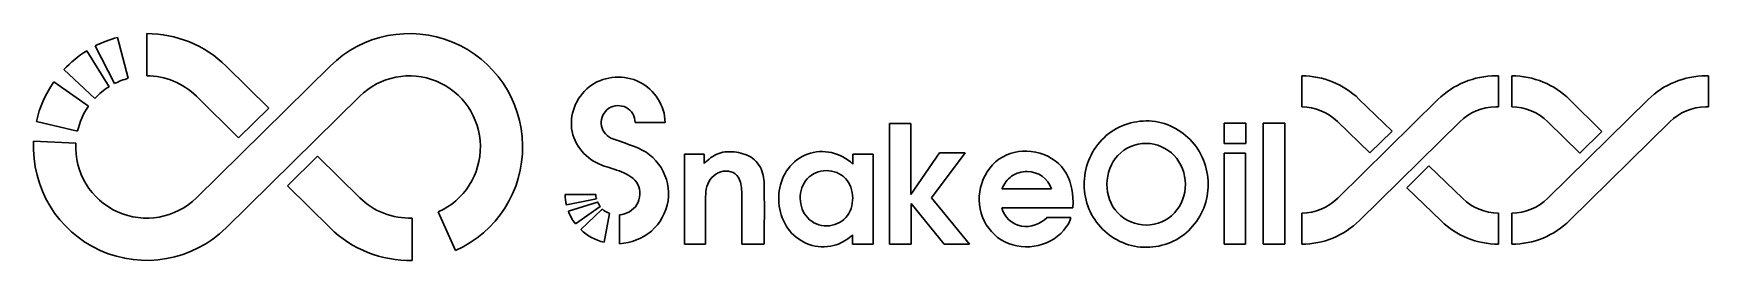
# Model space of a CAD drawing. Header units: millimetres. Extents: x -145 to 338, y 62 to 127.
import ezdxf

# ---------------------------------------------------------------- set-up
doc = ezdxf.new("R2010")
doc.units = ezdxf.units.MM

msp = doc.modelspace()

# ---------------------------------------------------------------- linework, layer by layer
at = {"color": 7, "linetype": 'Continuous', "lineweight": 30}
for p, q in [((-117.95, 114.59), (-121.1, 126.35)), ((-112.66, 127.46), (-112.66, 115.29)), ((-123.5, 112.18), (-129.96, 122.5)), ((-127.48, 123.9), (-121.95, 113.06)), ((-136.53, 117.08), (-127.63, 108.78)), ((-98.31, 80.21), (-59.75, 118.1)), ((-77.47, 106.01), (-89.77, 118.1)), ((-139.4, 113.54), (-129.43, 106.56)), ((220.49, 106.33), (220.49, 115.29)), ((276.45, 115.29), (277.2, 115.29)), ((277.2, 106.33), (277.2, 115.29)), ((281.1, 106.33), (281.1, 115.29)), ((337.81, 115.29), (337.06, 115.29)), ((337.81, 106.33), (337.81, 115.29)), ((-86.16, 97.48), (-98.31, 109.42)), ((-89.77, 71.53), (-51.22, 109.42)), ((230.87, 80.05), (259.79, 108.47)), ((237, 108.62), (246.56, 99.39)), ((276.45, 106.33), (277.2, 106.33)), ((291.48, 80.05), (320.4, 108.47)), ((297.76, 108.47), (307.09, 99.31)), ((337.81, 106.33), (337.06, 106.33)), ((-144.46, 102.16), (-132.6, 99.42)), ((-77.47, 106.01), (-86.16, 97.48)), ((28.22, 101.85), (36.87, 101.85)), ((101.6, 101.6), (107.74, 101.6)), ((101.6, 66.82), (101.6, 101.6)), ((107.74, 101.6), (107.74, 81.17)), ((198.16, 101.71), (204.33, 101.71)), ((198.16, 95.78), (198.16, 101.71)), ((204.33, 101.71), (204.33, 95.78)), ((209.41, 101.71), (215.58, 101.71)), ((209.41, 66.82), (209.41, 101.71)), ((215.58, 101.71), (215.58, 66.82)), ((230.78, 102.17), (240.16, 93.11)), ((237.15, 73.66), (266.07, 102.08)), ((291.48, 102.08), (300.69, 93.03)), ((297.76, 73.66), (326.68, 102.08)), ((240.16, 93.11), (246.56, 99.39)), ((300.69, 93.03), (307.09, 99.31)), ((-145.26, 96.52), (-133.1, 95.89)), ((-63.37, 92.15), (-72.05, 83.62)), ((-63.37, 92.15), (-51.22, 80.21)), ((28.01, 94.97), (28.05, 94.97)), ((42.44, 92.75), (48.15, 92.75)), ((42.44, 66.89), (42.44, 92.75)), ((48.15, 92.75), (48.15, 90.1)), ((90.98, 89.92), (90.98, 92.78)), ((90.98, 92.78), (96.84, 92.78)), ((96.84, 92.78), (96.84, 66.82)), ((107.74, 81.17), (116.03, 93.13)), ((123.4, 93.13), (113.7, 80.15)), ((116.03, 93.13), (123.4, 93.13)), ((198.08, 93.03), (204.26, 93.03)), ((198.08, 66.82), (198.08, 93.03)), ((204.33, 95.78), (198.16, 95.78)), ((204.26, 93.03), (204.26, 66.82)), ((250.76, 83.11), (257.15, 89.39)), ((266.91, 79.96), (257.15, 89.39)), ((-72.05, 83.62), (-59.75, 71.53)), ((134.02, 82.8), (148.31, 82.8)), ((250.76, 83.11), (260.69, 73.52)), ((16.86, 81.14), (8.04, 81.14)), ((8.43, 78.14), (17.04, 79.94)), ((17.36, 78.95), (8.96, 76.38)), ((11.04, 72.71), (18.17, 77.68)), ((17.43, 78.99), (17.36, 78.95)), ((18.17, 77.68), (18.2, 77.72)), ((117.37, 66.82), (107.81, 78.6)), ((107.81, 78.6), (107.81, 66.82)), ((113.7, 80.15), (124.64, 66.82)), ((154.48, 77.33), (134.02, 77.33)), ((154.52, 78.92), (154.48, 77.33)), ((-36.07, 74.36), (-36.07, 62.18)), ((-28.54, 76.11), (-23.59, 64.99)), ((18.56, 76.76), (12.52, 71.08)), ((18.8, 76.94), (18.56, 76.76)), ((19.26, 67.42), (20.85, 75.71)), ((20.85, 75.71), (20.78, 75.74)), ((23.71, 75.29), (23.71, 75.25)), ((23.71, 75.25), (23.71, 66.99)), ((147.07, 74.54), (153.92, 74.54)), ((220.49, 75.81), (220.49, 66.85)), ((277.2, 75.81), (277.2, 66.85)), ((281.1, 75.81), (281.1, 66.85)), ((90.95, 66.82), (90.95, 69.57)), ((48.51, 66.89), (42.44, 66.89)), ((65.4, 66.85), (59.02, 66.85)), ((96.84, 66.82), (90.95, 66.82)), ((107.81, 66.82), (101.6, 66.82)), ((124.64, 66.82), (117.37, 66.82)), ((204.26, 66.82), (198.08, 66.82)), ((215.58, 66.82), (209.41, 66.82))]:
    msp.add_line(p, q, dxfattribs=at)
for centre, radius, start, end in [((-112.66, 94.82), 32.65, 105, 117), ((-112.66, 94.82), 32.65, 45.5, 90), ((-36.87, 94.82), 32.65, 294, 134.5), ((-112.66, 94.82), 32.65, 122, 137), ((-112.66, 94.82), 32.65, 145, 167), ((-112.66, 94.82), 20.47, 122, 137), ((-112.66, 94.82), 20.47, 105, 117), ((-112.66, 94.82), 20.47, 45.5, 90), ((-36.87, 94.82), 20.47, 294, 134.5), ((220.49, 91.52), 23.77, 46, 90), ((276.45, 91.52), 23.77, 90, 134.5), ((281.1, 91.52), 23.77, 45.5, 90), ((337.06, 91.52), 23.77, 90, 134.5), ((-112.66, 94.82), 20.47, 145, 167), ((220.49, 91.52), 14.81, 46, 90), ((276.45, 91.52), 14.81, 90, 134.5), ((281.1, 91.52), 14.81, 45.5, 90), ((337.06, 91.52), 14.81, 90, 134.5), ((-112.66, 94.82), 32.65, 177, 314.5), ((-112.66, 94.82), 20.47, 177, 314.5), ((54.53, 83.48), 4.4, 54.6158, 91.7185), ((54.49, 83.72), 4.23, 13.9132, 52.2572), ((-36.87, 94.82), 20.47, 225.5, 272.2396), ((18.33, 80.95), 10.29, 178.9231, 195.8193), ((21.32, 81.18), 4.46, 180.5518, 196.1781), ((22.73, 81.36), 5.81, 204.0672, 218.7882), ((220.49, 90.62), 14.81, 270, 314.5), ((277.2, 90.62), 14.81, 226, 270), ((281.1, 90.62), 14.81, 270, 314.5), ((19.82, 80.11), 11.48, 198.9824, 220.1522), ((22.63, 81.03), 5.6, 226.8434, 250.649), ((220.49, 90.62), 23.77, 270, 314.5), ((277.2, 90.62), 23.77, 226, 270), ((281.1, 90.62), 23.77, 270, 314.5), ((-36.87, 94.82), 32.65, 225.5, 271.4042), ((22.43, 81.26), 14.21, 225.7652, 257.0977), ((82.01, 78.66), 12.74, 293.3576, 314.5048)]:
    msp.add_arc(centre, radius, start, end, dxfattribs=at)
for points, knots in [([(36.87, 101.85), (36.87, 106.67), (30.75, 116), (14.08, 115), (8.11, 102.32), (12.34, 93.17), (16.39, 90.47), (18.63, 89.57)], [0, 0, 0, 0, 0.25, 0.5, 0.75, 0.875, 1, 1, 1, 1]), ([(48.15, 90.1), (48.82, 90.63), (50.02, 91.86), (53.06, 93.52), (57.47, 93.59), (62.51, 91.98), (65.52, 87.42), (65.43, 82.17), (65.58, 75.38), (65.4, 70.27), (65.4, 66.85)], [0, 0, 0, 0, 0.0625, 0.125, 0.25, 0.375, 0.5, 0.625, 0.75, 1, 1, 1, 1]), ([(87.07, 66.96), (84.9, 66.08), (80.03, 65.65), (71.33, 70.06), (68.39, 80.08), (71.88, 89.02), (79.68, 94.96), (87.67, 93.23), (90.98, 89.92)], [0, 0, 0, 0, 0.125, 0.25, 0.5, 0.625, 0.75, 1, 1, 1, 1]), ([(59.02, 66.85), (59.02, 69.84), (59.05, 74.32), (58.99, 80.27), (58.99, 83.3), (58.6, 84.74)], [0, 0, 0, 0, 0.5, 0.75, 1, 1, 1, 1])]:
    msp.add_open_spline(points, degree=3, knots=knots, dxfattribs=at)
for points in [[(21.2, 97.4), (19.63, 98.17), (17.44, 101.3), (20.04, 106.83), (26.15, 107.07), (28.23, 103.59), (28.22, 101.85)], [(179.15, 101.98), (174.52, 102.92), (164.37, 100.85), (156.16, 87.76), (159.18, 72.84), (171.84, 64.33), (186.89, 67.42), (195.07, 80.3), (192.12, 95.22), (183.77, 101.05), (179.15, 101.98)], [(28.05, 94.97), (25.76, 95.78), (23.48, 96.57), (21.2, 97.4)], [(23.71, 66.99), (27.05, 67.16), (33.67, 69.7), (38.98, 79.12), (36.71, 89.54), (31.17, 93.86), (28.01, 94.97)], [(154.52, 78.92), (154.52, 82.21), (153.08, 89.09), (143.93, 94.5), (133.46, 93.1), (127.12, 84.7), (127.27, 74.22), (134.26, 66.33), (144.75, 65.43), (150.73, 69.1), (152.58, 71.83)], [(175.61, 95.85), (172.59, 95.87), (166.5, 93.29), (163.27, 84.13), (166.37, 74.99), (175.75, 70.99), (184.7, 74.97), (188.07, 84.11), (184.63, 93.2), (178.63, 95.83), (175.61, 95.85)], [(18.63, 89.57), (20.52, 88.9), (24.29, 87.97), (30.02, 84.68), (29.63, 77.62), (25.72, 75.44), (23.71, 75.29)], [(54.4, 87.88), (52.38, 87.93), (48.53, 85.16), (48.52, 78.86), (48.5, 72.93), (48.51, 68.9), (48.51, 66.89)], [(83.33, 88.02), (81.25, 88), (77.15, 86.29), (75.15, 79.98), (77.34, 73.8), (83.51, 71.24), (89.69, 73.9), (91.65, 80.17), (89.58, 86.41), (85.4, 88.04), (83.33, 88.02)], [(141.29, 87.74), (139.72, 87.76), (136.42, 86.88), (134.67, 84.22), (134.02, 82.8)], [(148.31, 82.8), (147.43, 85.74), (144.36, 87.8), (141.29, 87.74)], [(147.07, 74.54), (145.15, 72.62), (139.44, 70.48), (134.52, 74.66), (134.02, 77.33)], [(152.58, 71.83), (153.17, 72.65), (153.73, 73.54), (153.92, 74.54)]]:
    msp.add_open_spline(points, degree=3, dxfattribs=at)

doc.saveas('drawing.dxf')
